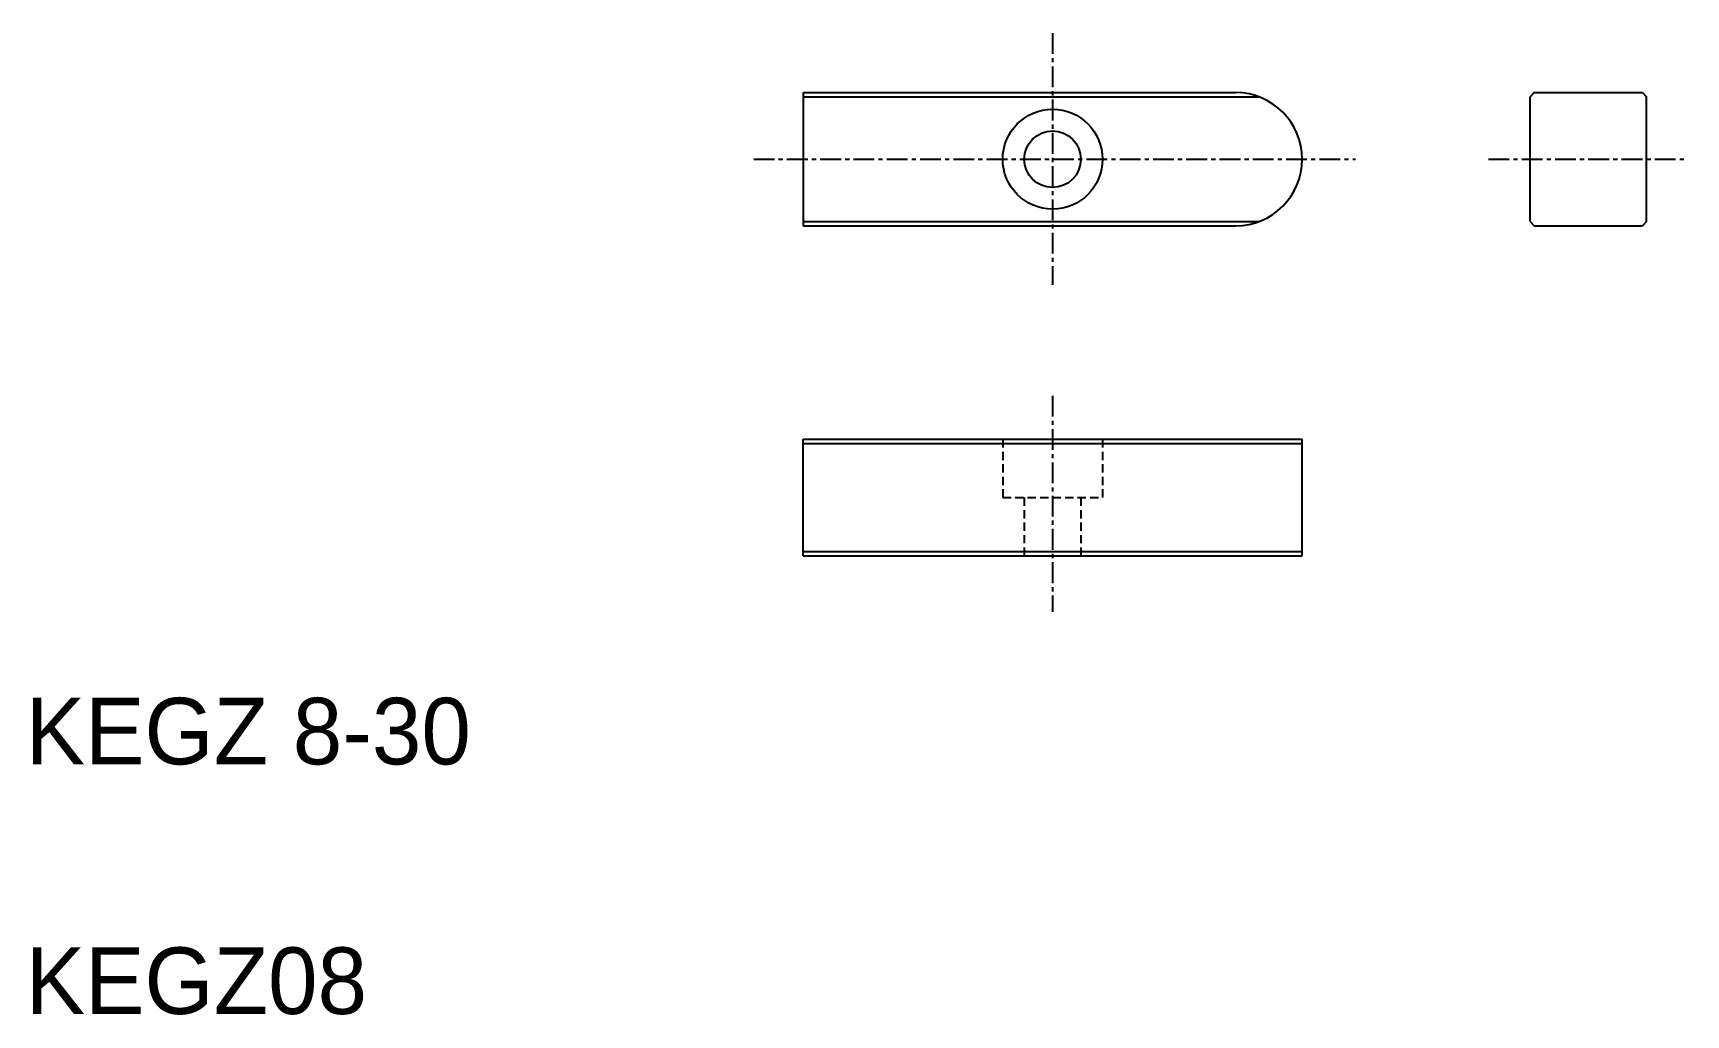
# Model space of a CAD drawing. Extents: x 10.4 to 109.8, y 9.9 to 68.9.
import ezdxf

# ---------------------------------------------------------------- set-up
doc = ezdxf.new("R2010")
doc.units = 0
doc.linetypes.add('CENTER', pattern=[2, 1.25, -0.25, 0.25, -0.25])
doc.linetypes.add('DASHED', pattern=[0.75, 0.5, -0.25])
doc.layers.get('0').update_dxf_attribs({"linetype": 'CONTINUOUS'})
doc.layers.add('CENTER', color=1, linetype='CENTER')

msp = doc.modelspace()

# ---------------------------------------------------------------- linework, layer by layer
at = {"color": 7, "linetype": 'CONTINUOUS'}
for p, q in [((56.716, 65.364), (82.716, 65.364)), ((56.716, 65.364), (56.716, 57.364)), ((100.668, 65.364), (100.418, 65.114)), ((100.418, 57.614), (100.418, 65.114)), ((100.668, 65.364), (107.168, 65.364)), ((107.168, 65.364), (107.418, 65.114)), ((107.418, 57.614), (107.418, 65.114)), ((56.716, 57.364), (82.716, 57.364)), ((100.418, 57.614), (100.668, 57.364)), ((100.668, 57.364), (107.168, 57.364)), ((107.418, 57.614), (107.168, 57.364)), ((56.716, 37.532), (56.716, 44.532)), ((56.716, 44.532), (86.716, 44.532)), ((86.716, 37.532), (86.716, 44.532)), ((56.716, 37.532), (86.716, 37.532)), ((64.216, 37.532), (64.216, 37.532))]:
    msp.add_line(p, q, dxfattribs=at)
at = {"color": 3, "linetype": 'CONTINUOUS'}
for p, q in [((56.716, 65.114), (84.108, 65.114)), ((56.716, 57.614), (84.108, 57.614)), ((56.716, 44.282), (86.716, 44.282)), ((56.716, 37.782), (86.716, 37.782))]:
    msp.add_line(p, q, dxfattribs=at)
at = {"color": 3, "linetype": 'DASHED'}
for p, q in [((68.716, 44.532), (68.716, 41.032)), ((74.716, 44.532), (74.716, 41.032)), ((68.716, 41.032), (74.716, 41.032)), ((70.016, 41.032), (70.016, 37.532)), ((73.416, 41.032), (73.416, 37.532)), ((71.716, 37.532), (71.716, 37.532))]:
    msp.add_line(p, q, dxfattribs=at)
at = {"color": 7, "linetype": 'CONTINUOUS'}
for radius in [3, 1.7]:
    msp.add_circle((71.716, 61.364), radius, dxfattribs=at)
msp.add_arc((82.716, 61.364), 4, 270, 90, dxfattribs=at)
at = {"layer": 'CENTER', "color": 1, "linetype": 'CENTER'}
for p, q in [((71.716, 68.944), (71.716, 53.814)), ((53.751, 61.364), (89.924, 61.364)), ((97.913, 61.364), (109.782, 61.364)), ((71.716, 47.146), (71.716, 34.158))]:
    msp.add_line(p, q, dxfattribs=at)

# ---------------------------------------------------------------- texts
at = {"color": 7, "linetype": 'CONTINUOUS'}
for s, p in [('KEGZ 8-30', (10, 25)), ('KEGZ08', (10, 10))]:
    msp.add_text(s, height=4, dxfattribs=at).set_placement(p)

doc.saveas('drawing.dxf')
